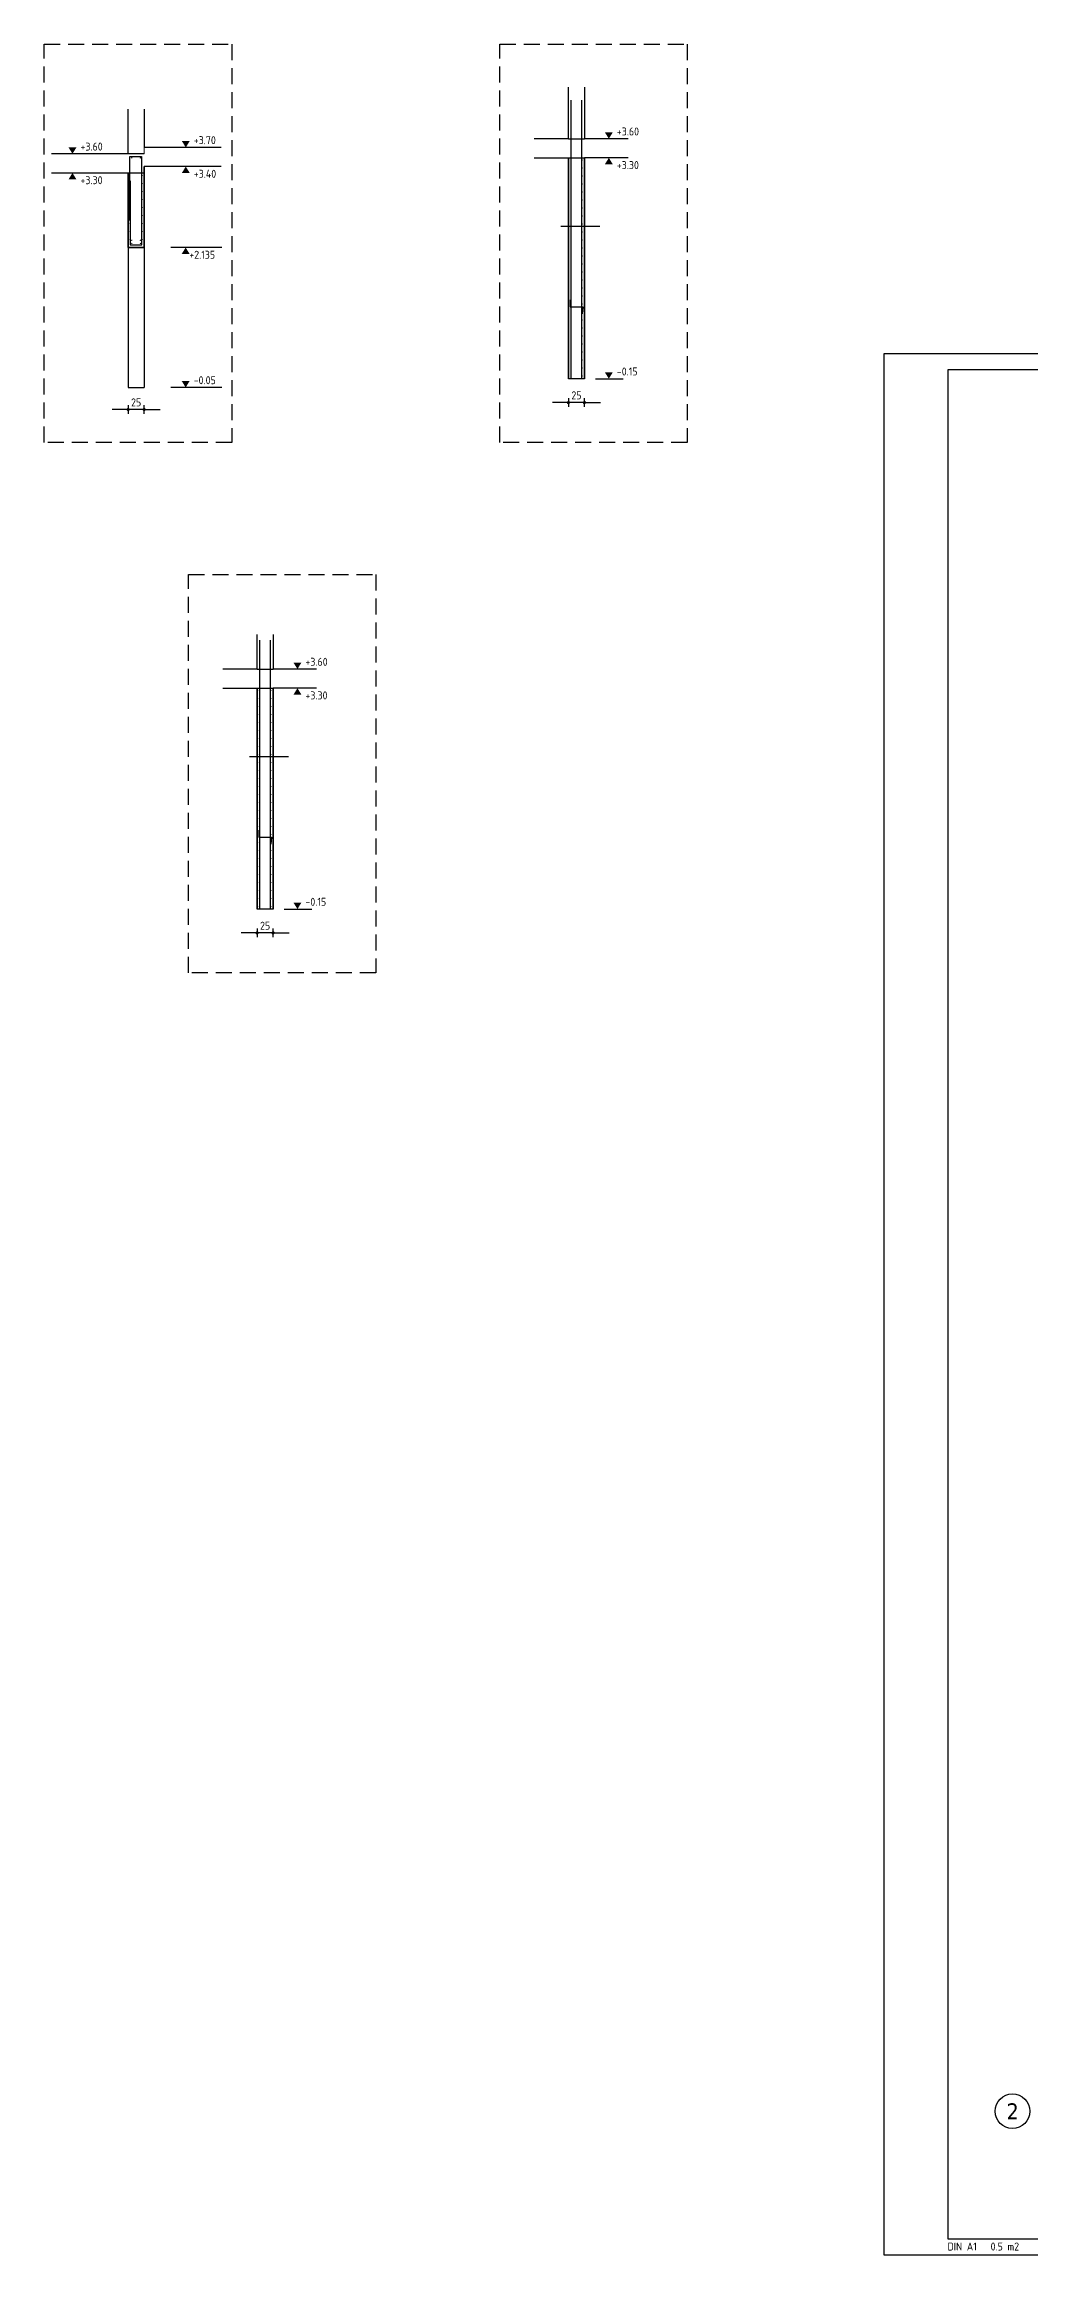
# Model space of a CAD drawing. Extents: x -13.1 to 55.8, y 0 to 34.8.
# Drawn here: x -13.12 to 2.28, y 0 to 34.54 of the extents above; entities that cross this region are included whole.
import ezdxf

# ---------------------------------------------------------------- set-up
doc = ezdxf.new("R2010")
doc.units = 0
doc.header["$LTSCALE"] = 0.5
for name, pattern in [('AUSGEZOGEN', [1000.01, 1000, 0.01]), ('DASHED', [0.75, 0.5, -0.25]), ('STRICHLINIE', [0.75, 0.5, -0.25])]:
    doc.linetypes.add(name, pattern=pattern)
for name, color, linetype in [('AFU', 7, 'Continuous'), ('BETON', 7, 'Continuous'), ('DETAIL', 7, 'Continuous'), ('HILFE', 7, 'Continuous'), ('koten', 7, 'Continuous'), ('MASSE', 7, 'Continuous'), ('OBJEKT', 7, 'Continuous'), ('RAHMEN', 7, 'Continuous'), ('RND', 7, 'Continuous'), ('RND-1', 7, 'Continuous'), ('SFP_Achsen', 7, 'Continuous')]:
    doc.layers.add(name, color=color, linetype=linetype)
doc.layers.add('NOPLOT', color=7, linetype='Continuous', plot=False)
doc.styles.add('helv', font='tahoma.ttf')
doc.styles.add('txt', font='isocp.shx')
doc.linetypes.add('AFU_50K', pattern='A,0.15,["/",Standard,S=0.2,R=0,X=-0.01,Y=-0.1],0.07,["/",Standard,S=0.2,R=0,X=-0.01,Y=-0.1],0.15', length=0.37)
doc.dimstyles.new('DOT_I', dxfattribs={"dimscale": 0.5, "dimtxt": 0.25, "dimasz": 0.25, "dimexe": 0.1, "dimexo": 0.3, "dimgap": 0.1, "dimtad": 1, "dimdec": 3, "dimzin": 3, "dimtxsty": 'txt', "dimblk": 'DOT', "dimblk1": 'DOT', "dimblk2": 'DOT', "dimsah": 1, "dimcen": 0.1, "dimse1": 1, "dimse2": 1, "dimazin": 0, "dimtfac": 1, "dimtdec": 4, "dimtix": 1, "dimtmove": 2, "dimatfit": 3, "dimfxl": 0, "dimtvp": 1, "dimtolj": 1, "dimtzin": 0, "dimarcsym": 0})

# ---------------------------------------------------------------- blocks, each defined once
blk = doc.blocks.new('okrd_o')
at = {"layer": 'koten', "color": 7, "linetype": 'Continuous'}
blk.add_solid([(-0.125, 0.202), (0.125, 0.202), (0, 0)], dxfattribs=at)
at = {"layer": 'koten', "style": 'txt'}
blk.add_attdef('OKRD', (0.25, 0.1), '', height=0.25, dxfattribs=at)
blk = doc.blocks.new('okrd_u')
at = {"layer": 'koten', "color": 7, "linetype": 'Continuous'}
blk.add_solid([(-0.125, -0.202), (0.125, -0.202), (0, 0)], dxfattribs=at)
at = {"layer": 'koten', "style": 'txt'}
blk.add_attdef('OKRD', (0.25, -0.35), '', height=0.25, dxfattribs=at)
blk = doc.blocks.new('DOT')
at = {"layer": 'MASSE', "color": 7, "linetype": 'Continuous'}
for p, q in [((0, 0), (-1, 0)), ((0, 0.54), (0, -0.54))]:
    blk.add_line(p, q, dxfattribs=at)
at = {"layer": 'MASSE', "color": 7, "linetype": 'Continuous', "const_width": 0.2}
blk.add_lwpolyline([(-0.1, 0, 1), (0.1, 0, 1)], format="xyb", close=True, dxfattribs=at)
blk = doc.blocks.new('*D20')
at = {"layer": 'Defpoints', "color": 0, "linetype": 'AUSGEZOGEN', "transparency": 16777216}
for p in [(-11.804, 28.831), (-11.804, 28.831), (-11.554, 28.831)]:
    blk.add_point(p, dxfattribs=at)
at = {"layer": 'MASSE', "color": 0, "linetype": 'AUSGEZOGEN', "lineweight": -2, "transparency": 16777216}
for p, q in [((-11.929, 28.831), (-12.054, 28.831)), ((-11.554, 28.831), (-11.804, 28.831)), ((-11.429, 28.831), (-11.304, 28.831))]:
    blk.add_line(p, q, dxfattribs=at)
at = {"layer": 'MASSE', "color": 0, "linetype": 'AUSGEZOGEN', "lineweight": -2, "transparency": 16777216, "xscale": 0.125, "yscale": 0.125, "zscale": 0.125}
blk.add_blockref('DOT', (-11.804, 28.831), dxfattribs=at)
at = {"layer": 'MASSE', "color": 0, "linetype": 'AUSGEZOGEN', "lineweight": -2, "transparency": 16777216, "xscale": 0.125, "yscale": 0.125, "zscale": 0.125, "rotation": 180}
blk.add_blockref('DOT', (-11.554, 28.831), dxfattribs=at)
at = {"layer": 'MASSE', "color": 0, "linetype": 'AUSGEZOGEN', "transparency": 16777216, "insert": (-11.679, 28.943), "char_height": 0.125, "attachment_point": 5, "style": 'txt'}
blk.add_mtext('\\A1;25', dxfattribs=at)
blk = doc.blocks.new('*D21')
at = {"layer": 'Defpoints', "color": 0, "linetype": 'AUSGEZOGEN', "transparency": 16777216}
for p in [(-4.927, 28.94), (-4.927, 28.94), (-4.677, 28.94)]:
    blk.add_point(p, dxfattribs=at)
at = {"layer": 'MASSE', "color": 0, "linetype": 'AUSGEZOGEN', "lineweight": -2, "transparency": 16777216}
for p, q in [((-5.052, 28.94), (-5.177, 28.94)), ((-4.677, 28.94), (-4.927, 28.94)), ((-4.552, 28.94), (-4.427, 28.94))]:
    blk.add_line(p, q, dxfattribs=at)
at = {"layer": 'MASSE', "color": 0, "linetype": 'AUSGEZOGEN', "lineweight": -2, "transparency": 16777216, "xscale": 0.125, "yscale": 0.125, "zscale": 0.125}
blk.add_blockref('DOT', (-4.927, 28.94), dxfattribs=at)
at = {"layer": 'MASSE', "color": 0, "linetype": 'AUSGEZOGEN', "lineweight": -2, "transparency": 16777216, "xscale": 0.125, "yscale": 0.125, "zscale": 0.125, "rotation": 180}
blk.add_blockref('DOT', (-4.677, 28.94), dxfattribs=at)
at = {"layer": 'MASSE', "color": 0, "linetype": 'AUSGEZOGEN', "transparency": 16777216, "insert": (-4.802, 29.053), "char_height": 0.125, "attachment_point": 5, "style": 'txt'}
blk.add_mtext('\\A1;25', dxfattribs=at)
blk = doc.blocks.new('*D25')
at = {"layer": 'Defpoints', "color": 0, "linetype": 'AUSGEZOGEN', "transparency": 16777216}
for p in [(-9.79, 20.654), (-9.79, 20.654), (-9.54, 20.654)]:
    blk.add_point(p, dxfattribs=at)
at = {"layer": 'MASSE', "color": 0, "linetype": 'AUSGEZOGEN', "lineweight": -2, "transparency": 16777216}
for p, q in [((-9.915, 20.654), (-10.04, 20.654)), ((-9.54, 20.654), (-9.79, 20.654)), ((-9.415, 20.654), (-9.29, 20.654))]:
    blk.add_line(p, q, dxfattribs=at)
at = {"layer": 'MASSE', "color": 0, "linetype": 'AUSGEZOGEN', "lineweight": -2, "transparency": 16777216, "xscale": 0.125, "yscale": 0.125, "zscale": 0.125}
blk.add_blockref('DOT', (-9.79, 20.654), dxfattribs=at)
at = {"layer": 'MASSE', "color": 0, "linetype": 'AUSGEZOGEN', "lineweight": -2, "transparency": 16777216, "xscale": 0.125, "yscale": 0.125, "zscale": 0.125, "rotation": 180}
blk.add_blockref('DOT', (-9.54, 20.654), dxfattribs=at)
at = {"layer": 'MASSE', "color": 0, "linetype": 'AUSGEZOGEN', "transparency": 16777216, "insert": (-9.665, 20.766), "char_height": 0.125, "attachment_point": 5, "style": 'txt'}
blk.add_mtext('\\A1;25', dxfattribs=at)
blk = doc.blocks.new('DINA1')
at = {"layer": 'RAHMEN'}
for p, q in [((0, 59.4), (0, 0)), ((84.1, 59.4), (0, 59.4)), ((84.1, 0), (84.1, 59.4)), ((0, 0), (84.1, 0))]:
    blk.add_line(p, q, dxfattribs=at)
at = {"layer": 'RAHMEN', "color": 5}
for p, q in [((2, 58.9), (2, 0.5)), ((83.6, 58.9), (2, 58.9)), ((83.6, 0.5), (83.6, 58.9)), ((2, 0.5), (83.6, 0.5))]:
    blk.add_line(p, q, dxfattribs=at)
at = {"layer": 'RAHMEN', "color": 7, "linetype": 'Continuous'}
for p, q in [((41.74, 59.4), (42.05, 58.9)), ((42.05, 58.9), (42.36, 59.4)), ((84.1, 30.01), (83.6, 29.7)), ((83.6, 29.7), (84.1, 29.39)), ((42.05, 0.5), (41.74, 0)), ((42.36, 0), (42.05, 0.5))]:
    blk.add_line(p, q, dxfattribs=at)
at = {"layer": 'RAHMEN', "color": 7}
for p, q in [((21, 0), (21, 0.5)), ((46.1, 0), (46.1, 0.5)), ((65.1, 0.5), (65.1, 0))]:
    blk.add_line(p, q, dxfattribs=at)
at = {"layer": 'RAHMEN', "color": 7, "style": 'txt'}
blk.add_text('DIN A1   0.5 m2', height=0.25, dxfattribs=at).set_placement((1.989, 0.133))

msp = doc.modelspace()

# ---------------------------------------------------------------- linework, layer by layer
at = {"layer": 'AFU', "color": 8, "linetype": 'AFU_50K'}
for p, q in [((-4.927, 33.063), (-4.677, 33.063)), ((-11.804, 32.527), (-11.554, 32.527)), ((-4.927, 32.763), (-4.677, 32.763)), ((-11.804, 29.177), (-11.554, 29.177)), ((-4.677, 29.313), (-4.927, 29.313)), ((-9.79, 24.777), (-9.54, 24.777)), ((-9.79, 24.477), (-9.54, 24.477)), ((-9.54, 21.027), (-9.79, 21.027))]:
    msp.add_line(p, q, dxfattribs=at)
at = {"layer": 'BETON', "color": 6, "linetype": 'AUSGEZOGEN'}
for p, q in [((-4.927, 33.063), (-4.927, 33.866)), ((-4.677, 33.866), (-4.677, 33.063)), ((-13.004, 32.527), (-11.804, 32.527)), ((-10.354, 32.627), (-11.554, 32.627)), ((-5.464, 32.763), (-4.927, 32.763)), ((-3.996, 32.763), (-4.677, 32.763)), ((-9.79, 24.777), (-9.79, 25.314)), ((-9.54, 25.314), (-9.54, 24.777)), ((-10.328, 24.477), (-9.79, 24.477)), ((-8.86, 24.477), (-9.54, 24.477))]:
    msp.add_line(p, q, dxfattribs=at)
at = {"layer": 'BETON', "color": 6, "linetype": 'AUSGEZOGEN', "lineweight": 25}
for p, q in [((-11.554, 32.827), (-13.004, 32.827)), ((-10.354, 32.927), (-11.554, 32.927)), ((-4.927, 33.063), (-5.464, 33.063)), ((-3.996, 33.063), (-4.677, 33.063)), ((-9.79, 24.777), (-10.328, 24.777)), ((-8.86, 24.777), (-9.54, 24.777))]:
    msp.add_line(p, q, dxfattribs=at)
at = {"layer": 'BETON', "color": 6, "linetype": 'AUSGEZOGEN', "lineweight": 13}
msp.add_line((-11.554, 32.927), (-11.554, 32.827), dxfattribs=at)
at = {"layer": 'BETON', "color": 6, "linetype": 'AUSGEZOGEN', "lineweight": 35}
for p, q in [((-11.804, 32.527), (-11.804, 31.362)), ((-11.554, 32.627), (-11.554, 31.362)), ((-4.927, 32.763), (-4.927, 29.313)), ((-4.677, 32.763), (-4.677, 29.313)), ((-11.554, 31.362), (-11.804, 31.362)), ((-11.712, 31.362), (-11.712, 31.362)), ((-11.647, 31.362), (-11.647, 31.362)), ((-9.79, 24.477), (-9.79, 21.027)), ((-9.54, 24.477), (-9.54, 21.027))]:
    msp.add_line(p, q, dxfattribs=at)
at = {"layer": 'DETAIL', "color": 102, "linetype": 'STRICHLINIE'}
for points in [[(-13.115, 28.315), (-13.115, 34.539), (-10.185, 34.539), (-10.185, 28.315)], [(-6, 28.315), (-6, 34.539), (-3.07, 34.539), (-3.07, 28.315)], [(-10.864, 20.028), (-10.864, 26.253), (-7.934, 26.253), (-7.934, 20.028)]]:
    msp.add_lwpolyline(points, close=True, dxfattribs=at)
at = {"layer": 'HILFE', "color": 102, "linetype": 'AUSGEZOGEN'}
for p, q in [((-10.341, 31.362), (-11.14, 31.362)), ((-10.341, 29.177), (-11.14, 29.177)), ((-4.502, 29.313), (-4.072, 29.313)), ((-9.366, 21.027), (-8.936, 21.027))]:
    msp.add_line(p, q, dxfattribs=at)
at = {"layer": 'NOPLOT', "color": 191, "linetype": 'AUSGEZOGEN'}
for p, q in [((-5.044, 31.698), (-4.436, 31.698)), ((-9.908, 23.412), (-9.3, 23.412))]:
    msp.add_line(p, q, dxfattribs=at)
at = {"layer": 'OBJEKT', "color": 7, "linetype": 'AUSGEZOGEN'}
for p, q in [((-11.804, 32.827), (-11.804, 33.524)), ((-11.554, 33.524), (-11.554, 32.927)), ((-11.804, 31.362), (-11.804, 29.177)), ((-11.554, 31.362), (-11.554, 29.177))]:
    msp.add_line(p, q, dxfattribs=at)
at = {"layer": 'RND', "color": 1, "linetype": 'AUSGEZOGEN'}
for points in [[(-4.885, 29.313), (-4.885, 33.663)], [(-4.718, 29.313), (-4.718, 33.663)], [(-11.776, 31.787), (-11.776, 32.787), (-11.596, 32.787), (-11.596, 31.787)], [(-11.771, 32.402), (-11.771, 31.402), (-11.591, 31.402), (-11.591, 32.402)], [(-9.749, 21.027), (-9.749, 25.227)], [(-9.582, 21.027), (-9.582, 25.227)]]:
    msp.add_lwpolyline(points, dxfattribs=at)
at = {"layer": 'RND', "color": 7, "linetype": 'AUSGEZOGEN'}
for points, const_width in [([(-11.784, 32.491, 1), (-11.777, 32.491, 1)], 0.007), ([(-11.753, 32.763, 1), (-11.743, 32.763, 1)], 0.01), ([(-11.618, 32.763, 1), (-11.608, 32.763, 1)], 0.01), ([(-11.584, 32.491, 1), (-11.577, 32.491, 1)], 0.007), ([(-4.897, 32.731, 1), (-4.891, 32.731, 1)], 0.006), ([(-4.897, 32.606, 1), (-4.891, 32.606, 1)], 0.006), ([(-4.897, 32.481, 1), (-4.891, 32.481, 1)], 0.006), ([(-4.708, 32.731, 1), (-4.702, 32.731, 1)], 0.006), ([(-4.708, 32.606, 1), (-4.702, 32.606, 1)], 0.006), ([(-4.708, 32.481, 1), (-4.702, 32.481, 1)], 0.006), ([(-11.784, 32.366, 1), (-11.777, 32.366, 1)], 0.007), ([(-11.784, 32.241, 1), (-11.777, 32.241, 1)], 0.007), ([(-11.784, 32.116, 1), (-11.777, 32.116, 1)], 0.007), ([(-11.584, 32.366, 1), (-11.577, 32.366, 1)], 0.007), ([(-11.584, 32.241, 1), (-11.577, 32.241, 1)], 0.007), ([(-11.584, 32.116, 1), (-11.577, 32.116, 1)], 0.007), ([(-4.897, 32.356, 1), (-4.891, 32.356, 1)], 0.006), ([(-4.897, 32.231, 1), (-4.891, 32.231, 1)], 0.006), ([(-4.708, 32.356, 1), (-4.702, 32.356, 1)], 0.006), ([(-4.708, 32.231, 1), (-4.702, 32.231, 1)], 0.006), ([(-11.784, 31.991, 1), (-11.777, 31.991, 1)], 0.007), ([(-11.784, 31.866, 1), (-11.777, 31.866, 1)], 0.007), ([(-11.584, 31.991, 1), (-11.577, 31.991, 1)], 0.007), ([(-11.584, 31.866, 1), (-11.577, 31.866, 1)], 0.007), ([(-4.897, 32.106, 1), (-4.891, 32.106, 1)], 0.006), ([(-4.897, 31.981, 1), (-4.891, 31.981, 1)], 0.006), ([(-4.897, 31.856, 1), (-4.891, 31.856, 1)], 0.006), ([(-4.708, 32.106, 1), (-4.702, 32.106, 1)], 0.006), ([(-4.708, 31.981, 1), (-4.702, 31.981, 1)], 0.006), ([(-4.708, 31.856, 1), (-4.702, 31.856, 1)], 0.006), ([(-11.784, 31.741, 1), (-11.777, 31.741, 1)], 0.007), ([(-11.784, 31.616, 1), (-11.777, 31.616, 1)], 0.007), ([(-11.784, 31.491, 1), (-11.777, 31.491, 1)], 0.007), ([(-11.753, 31.476, 1), (-11.743, 31.476, 1)], 0.01), ([(-11.753, 31.426, 1), (-11.743, 31.426, 1)], 0.01), ([(-11.618, 31.476, 1), (-11.608, 31.476, 1)], 0.01), ([(-11.618, 31.426, 1), (-11.608, 31.426, 1)], 0.01), ([(-11.584, 31.741, 1), (-11.577, 31.741, 1)], 0.007), ([(-11.584, 31.616, 1), (-11.577, 31.616, 1)], 0.007), ([(-11.584, 31.491, 1), (-11.577, 31.491, 1)], 0.007), ([(-4.897, 31.731, 1), (-4.891, 31.731, 1)], 0.006), ([(-4.897, 31.606, 1), (-4.891, 31.606, 1)], 0.006), ([(-4.897, 31.481, 1), (-4.891, 31.481, 1)], 0.006), ([(-4.708, 31.731, 1), (-4.702, 31.731, 1)], 0.006), ([(-4.708, 31.606, 1), (-4.702, 31.606, 1)], 0.006), ([(-4.708, 31.481, 1), (-4.702, 31.481, 1)], 0.006), ([(-4.897, 31.356, 1), (-4.891, 31.356, 1)], 0.006), ([(-4.897, 31.231, 1), (-4.891, 31.231, 1)], 0.006), ([(-4.897, 31.106, 1), (-4.891, 31.106, 1)], 0.006), ([(-4.708, 31.356, 1), (-4.702, 31.356, 1)], 0.006), ([(-4.708, 31.231, 1), (-4.702, 31.231, 1)], 0.006), ([(-4.708, 31.106, 1), (-4.702, 31.106, 1)], 0.006), ([(-4.897, 30.981, 1), (-4.891, 30.981, 1)], 0.006), ([(-4.897, 30.856, 1), (-4.891, 30.856, 1)], 0.006), ([(-4.708, 30.981, 1), (-4.702, 30.981, 1)], 0.006), ([(-4.708, 30.856, 1), (-4.702, 30.856, 1)], 0.006), ([(-4.897, 30.731, 1), (-4.891, 30.731, 1)], 0.006), ([(-4.897, 30.606, 1), (-4.891, 30.606, 1)], 0.006), ([(-4.897, 30.481, 1), (-4.891, 30.481, 1)], 0.006), ([(-4.708, 30.731, 1), (-4.702, 30.731, 1)], 0.006), ([(-4.708, 30.606, 1), (-4.702, 30.606, 1)], 0.006), ([(-4.708, 30.481, 1), (-4.702, 30.481, 1)], 0.006), ([(-4.897, 30.356, 1), (-4.891, 30.356, 1)], 0.006), ([(-4.897, 30.231, 1), (-4.891, 30.231, 1)], 0.006), ([(-4.897, 30.106, 1), (-4.891, 30.106, 1)], 0.006), ([(-4.708, 30.356, 1), (-4.702, 30.356, 1)], 0.006), ([(-4.708, 30.231, 1), (-4.702, 30.231, 1)], 0.006), ([(-4.708, 30.106, 1), (-4.702, 30.106, 1)], 0.006), ([(-4.897, 29.981, 1), (-4.891, 29.981, 1)], 0.006), ([(-4.897, 29.856, 1), (-4.891, 29.856, 1)], 0.006), ([(-4.897, 29.731, 1), (-4.891, 29.731, 1)], 0.006), ([(-4.708, 29.981, 1), (-4.702, 29.981, 1)], 0.006), ([(-4.708, 29.856, 1), (-4.702, 29.856, 1)], 0.006), ([(-4.708, 29.731, 1), (-4.702, 29.731, 1)], 0.006), ([(-4.897, 29.606, 1), (-4.891, 29.606, 1)], 0.006), ([(-4.897, 29.481, 1), (-4.891, 29.481, 1)], 0.006), ([(-4.897, 29.356, 1), (-4.891, 29.356, 1)], 0.006), ([(-4.708, 29.606, 1), (-4.702, 29.606, 1)], 0.006), ([(-4.708, 29.481, 1), (-4.702, 29.481, 1)], 0.006), ([(-4.708, 29.356, 1), (-4.702, 29.356, 1)], 0.006), ([(-9.761, 24.444, 1), (-9.755, 24.444, 1)], 0.006), ([(-9.761, 24.319, 1), (-9.755, 24.319, 1)], 0.006), ([(-9.761, 24.194, 1), (-9.755, 24.194, 1)], 0.006), ([(-9.572, 24.444, 1), (-9.566, 24.444, 1)], 0.006), ([(-9.572, 24.319, 1), (-9.566, 24.319, 1)], 0.006), ([(-9.572, 24.194, 1), (-9.566, 24.194, 1)], 0.006), ([(-9.761, 24.069, 1), (-9.755, 24.069, 1)], 0.006), ([(-9.761, 23.944, 1), (-9.755, 23.944, 1)], 0.006), ([(-9.572, 24.069, 1), (-9.566, 24.069, 1)], 0.006), ([(-9.572, 23.944, 1), (-9.566, 23.944, 1)], 0.006), ([(-9.761, 23.819, 1), (-9.755, 23.819, 1)], 0.006), ([(-9.761, 23.694, 1), (-9.755, 23.694, 1)], 0.006), ([(-9.761, 23.569, 1), (-9.755, 23.569, 1)], 0.006), ([(-9.572, 23.819, 1), (-9.566, 23.819, 1)], 0.006), ([(-9.572, 23.694, 1), (-9.566, 23.694, 1)], 0.006), ([(-9.572, 23.569, 1), (-9.566, 23.569, 1)], 0.006), ([(-9.761, 23.444, 1), (-9.755, 23.444, 1)], 0.006), ([(-9.761, 23.319, 1), (-9.755, 23.319, 1)], 0.006), ([(-9.761, 23.194, 1), (-9.755, 23.194, 1)], 0.006), ([(-9.572, 23.444, 1), (-9.566, 23.444, 1)], 0.006), ([(-9.572, 23.319, 1), (-9.566, 23.319, 1)], 0.006), ([(-9.572, 23.194, 1), (-9.566, 23.194, 1)], 0.006), ([(-9.761, 23.069, 1), (-9.755, 23.069, 1)], 0.006), ([(-9.761, 22.944, 1), (-9.755, 22.944, 1)], 0.006), ([(-9.761, 22.819, 1), (-9.755, 22.819, 1)], 0.006), ([(-9.572, 23.069, 1), (-9.566, 23.069, 1)], 0.006), ([(-9.572, 22.944, 1), (-9.566, 22.944, 1)], 0.006), ([(-9.572, 22.819, 1), (-9.566, 22.819, 1)], 0.006), ([(-9.761, 22.694, 1), (-9.755, 22.694, 1)], 0.006), ([(-9.761, 22.569, 1), (-9.755, 22.569, 1)], 0.006), ([(-9.572, 22.694, 1), (-9.566, 22.694, 1)], 0.006), ([(-9.572, 22.569, 1), (-9.566, 22.569, 1)], 0.006), ([(-9.761, 22.444, 1), (-9.755, 22.444, 1)], 0.006), ([(-9.761, 22.319, 1), (-9.755, 22.319, 1)], 0.006), ([(-9.761, 22.194, 1), (-9.755, 22.194, 1)], 0.006), ([(-9.572, 22.444, 1), (-9.566, 22.444, 1)], 0.006), ([(-9.572, 22.319, 1), (-9.566, 22.319, 1)], 0.006), ([(-9.572, 22.194, 1), (-9.566, 22.194, 1)], 0.006), ([(-9.761, 22.069, 1), (-9.755, 22.069, 1)], 0.006), ([(-9.761, 21.944, 1), (-9.755, 21.944, 1)], 0.006), ([(-9.761, 21.819, 1), (-9.755, 21.819, 1)], 0.006), ([(-9.572, 22.069, 1), (-9.566, 22.069, 1)], 0.006), ([(-9.572, 21.944, 1), (-9.566, 21.944, 1)], 0.006), ([(-9.572, 21.819, 1), (-9.566, 21.819, 1)], 0.006), ([(-9.761, 21.694, 1), (-9.755, 21.694, 1)], 0.006), ([(-9.761, 21.569, 1), (-9.755, 21.569, 1)], 0.006), ([(-9.761, 21.444, 1), (-9.755, 21.444, 1)], 0.006), ([(-9.572, 21.694, 1), (-9.566, 21.694, 1)], 0.006), ([(-9.572, 21.569, 1), (-9.566, 21.569, 1)], 0.006), ([(-9.572, 21.444, 1), (-9.566, 21.444, 1)], 0.006), ([(-9.761, 21.319, 1), (-9.755, 21.319, 1)], 0.006), ([(-9.761, 21.194, 1), (-9.755, 21.194, 1)], 0.006), ([(-9.761, 21.069, 1), (-9.755, 21.069, 1)], 0.006), ([(-9.572, 21.319, 1), (-9.566, 21.319, 1)], 0.006), ([(-9.572, 21.194, 1), (-9.566, 21.194, 1)], 0.006), ([(-9.572, 21.069, 1), (-9.566, 21.069, 1)], 0.006)]:
    msp.add_lwpolyline(points, format="xyb", close=True, dxfattribs=dict(at, const_width=const_width))
at = {"layer": 'RND-1', "color": 1, "linetype": 'AUSGEZOGEN'}
for points in [[(-4.901, 30.544), (-4.901, 30.434), (-4.701, 30.434), (-4.711, 30.325)], [(-9.765, 22.258), (-9.765, 22.148), (-9.565, 22.148), (-9.575, 22.039)]]:
    msp.add_lwpolyline(points, dxfattribs=at)
at = {"layer": 'SFP_Achsen', "color": 7, "linetype": 'AUSGEZOGEN'}
msp.add_circle((2.009, 2.243), 0.27, dxfattribs=at)

# ---------------------------------------------------------------- block references
at = {"layer": 'koten', "color": 7, "linetype": 'DASHED', "xscale": 0.5, "yscale": 0.5, "zscale": 0.5}
for p, values in [((-4.296, 33.063), {'OKRD': '+3.60'}), ((-12.674, 32.827), {'OKRD': '+3.60'}), ((-10.904, 32.927), {'OKRD': '+3.70'}), ((-9.16, 24.777), {'OKRD': '+3.60'})]:
    msp.add_blockref('okrd_o', p, dxfattribs=at).add_auto_attribs(values)
at = {"layer": 'koten', "color": 7, "linetype": 'AUSGEZOGEN', "xscale": 0.5, "yscale": 0.5, "zscale": 0.5}
for name, p, values in [('okrd_u', (-12.674, 32.527), {'OKRD': '+3.30'}), ('okrd_u', (-10.904, 32.627), {'OKRD': '+3.40'}), ('okrd_u', (-4.296, 32.763), {'OKRD': '+3.30'}), ('okrd_o', (-10.906, 29.177), {'OKRD': '-0.05'}), ('okrd_u', (-9.16, 24.477), {'OKRD': '+3.30'})]:
    msp.add_blockref(name, p, dxfattribs=at).add_auto_attribs(values)
at = {"layer": 'koten', "color": 7, "linetype": 'AUSGEZOGEN'}
ref = msp.add_blockref('okrd_u', (-10.906, 31.362), dxfattribs=dict(at, xscale=0.5, yscale=0.5, zscale=0.5))
ref.add_attrib('OKRD', '+2.135', (-10.849, 31.187), dxfattribs={"height": 0.125, "style": 'txt'})
ref = msp.add_blockref('okrd_o', (-4.296, 29.313), dxfattribs=dict(at, xscale=0.5, yscale=0.5, zscale=0.5))
ref.add_attrib('OKRD', '-0.15', (-4.171, 29.363), dxfattribs={"layer": '0', "color": 0, "linetype": 'ByBlock', "height": 0.125, "style": 'txt'})
ref = msp.add_blockref('okrd_o', (-9.16, 21.027), dxfattribs=dict(at, xscale=0.5, yscale=0.5, zscale=0.5))
ref.add_attrib('OKRD', '-0.15', (-9.035, 21.077), dxfattribs={"layer": '0', "color": 0, "linetype": 'ByBlock', "height": 0.125, "style": 'txt'})
at = {"layer": 'RAHMEN', "color": 7, "linetype": 'AUSGEZOGEN', "xscale": 0.5, "yscale": 0.5, "zscale": 0.5}
msp.add_blockref('DINA1', (0, 0), dxfattribs=at)

# ---------------------------------------------------------------- texts
at = {"layer": 'SFP_Achsen', "color": 6, "linetype": 'AUSGEZOGEN', "style": 'helv'}
msp.add_text('2', height=0.25, dxfattribs=at).set_placement((1.918, 2.117))

# ---------------------------------------------------------------- dimensions: what is measured, and where the dimension line sits
at = {"layer": 'MASSE', "color": 7, "linetype": 'AUSGEZOGEN'}
dim = msp.add_linear_dim(base=(-11.804, 28.831), p1=(-11.554, 28.831), p2=(-11.804, 28.831), angle=0, dimstyle='DOT_I', override={"dimdec": 0, "dimlfac": 100}, dxfattribs=at)
dim.commit()
dim.dimension.update_dxf_attribs({"geometry": '*D20', "text_midpoint": (-11.679, 28.943)})
for base, p1, p2, picture, middle in [((-4.927, 28.94), (-4.677, 28.94), (-4.927, 28.94), '*D21', (-4.802, 29.053)), ((-9.79, 20.654), (-9.54, 20.654), (-9.79, 20.654), '*D25', (-9.665, 20.766))]:
    dim = msp.add_linear_dim(base=base, p1=p1, p2=p2, dimstyle='DOT_I', override={"dimdec": 0, "dimlfac": 100}, dxfattribs=at)
    dim.commit()
    dim.dimension.update_dxf_attribs({"geometry": picture, "text_midpoint": middle})

doc.saveas('drawing.dxf')
